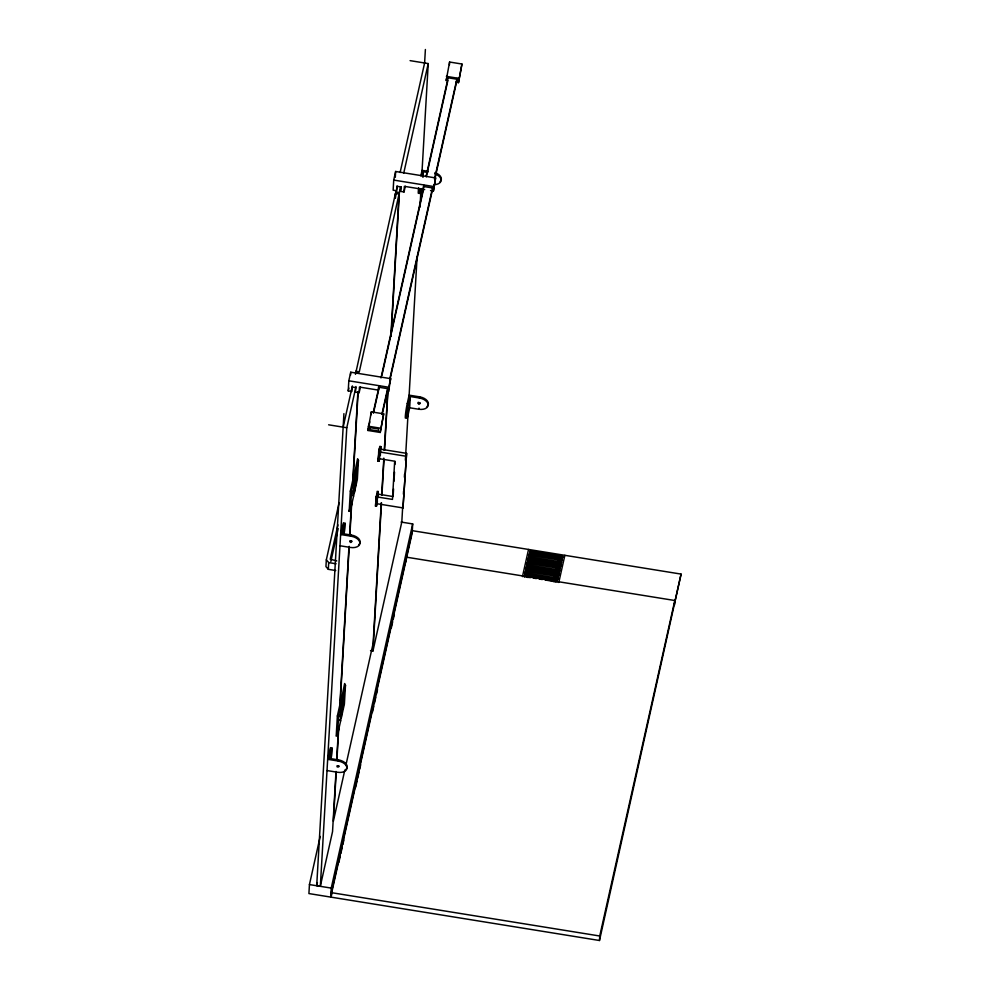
<?xml version="1.0" encoding="UTF-8"?>
<svg xmlns="http://www.w3.org/2000/svg" width="990" height="990" viewBox="0 0 990 990"><rect width="100%" height="100%" fill="white"/><g stroke="black" fill="none" stroke-linecap="round" stroke-linejoin="round"><path stroke-width="1.49" d="M339.137 502.586L326.329 559.845L325.945 566.589L328.309 569.324L335.709 570.525M320.216 836.426L309.437 884.577L308.917 893.574L330.71 897.088L412.174 532.929L412.694 523.933L401.074 522.052M328.309 569.324L328.705 562.58L326.329 559.845M336.006 771.445L332.541 831.625L320.352 886.112L316.713 885.53L343.926 413.659M360.41 386.942L359.135 392.683L355.497 392.089L355.757 387.597L352.131 387.003L351.871 391.508L348.232 390.914L348.814 380.804L350.745 372.203L390.691 378.65L388.513 391.755L388.773 387.251L348.814 380.804M320.352 886.112L346.785 427.742L356.004 386.508M350.571 375.086L350.745 372.203M355.472 374.331L395.431 193.458L399.057 194.04L390.864 336.117M337.367 715.943L336.204 736.176L337.528 734.815L340.671 720.77L341.748 701.885L340.894 700.178L337.367 715.943L338.617 715.943L341.748 701.885M349.161 511.372L350.324 491.139L353.863 475.373L354.717 477.081L353.628 495.965L350.485 510.023L349.161 511.372L350.163 506.905M337.528 734.815L338.617 715.943M350.485 510.023L351.574 491.139L354.717 477.081M336.724 759.095L338.592 726.685M339.83 705.078L348.913 547.656M349.618 535.305L351.487 502.895M352.737 481.289L357.897 391.78M336.229 771.792L333.37 821.205L344.829 769.985M336.934 759.429L338.803 727.007M340.325 700.747L349.223 546.332M349.854 535.516L351.722 503.081M353.232 476.834L358.132 391.904M340.065 716.958L343.258 706.34L343.901 695.104L342.107 703.123L340.795 704.484M340.944 701.898L344.619 683.546L345.473 685.253L344.384 704.138L341.241 718.196L339.917 719.544M352.96 493.453L353.108 490.867M353.9 477.093L357.576 458.741L358.442 460.449L357.353 479.333L354.21 493.391L352.886 494.74M359.135 392.683L359.457 387.053L378.341 390.11M330.71 897.088L331.229 888.092L412.694 523.933M341.241 718.196L341.463 714.372M342.107 703.123L345.473 685.253M354.21 493.391L356.227 481.536L356.87 470.3L355.076 478.331L353.752 479.68M355.076 478.331L358.442 460.449M331.081 897.15L331.341 892.646L412.31 530.677L681.083 574.089L599.482 940.5L331.081 897.15L332.083 892.634M342.255 702.108L342.02 706.353L343.258 706.34M355.138 478.714L354.977 481.548L356.227 481.536M340.065 714.681L340.993 715.04L342.788 707.009L343.221 699.596L341.426 707.615M353.962 490.236L355.757 482.204L356.177 474.792L354.383 482.823M367.884 430.464L371.337 411.865L383.687 413.857L380.234 432.457L367.884 430.464L369.802 421.864M371.176 414.711L371.337 411.865M378.366 389.664L378.514 387.189L387.956 388.711L384.281 450.388M430.514 190.563L433.41 191.033L435.6 177.928L395.641 171.48L393.723 180.081L393.141 190.191L396.767 190.785M377.982 496.027L378.242 491.535L377.153 491.362L375.346 506.088L376.435 506.261L377.4 501.955M379.677 458.432L379.034 461.303L377.945 461.117L379.739 446.391L380.841 446.577L380.321 455.561M375.891 500.829L376.769 493.911M378.329 458.568L378.638 453.173M380.234 432.457L383.687 413.857M376.373 500.655L376.695 495.26M379.207 451.65L379.356 448.953L406.605 453.358L402.979 507.92L377.252 503.774M376.435 506.261L378.242 491.535M379.034 461.303L379.653 447.901M395.307 177.26L395.641 171.48M379.418 458.741L380.445 449.126L380.135 454.521M395.159 198.087L395.431 193.458M395.394 198.198L397.089 186.021M396.854 189.288L397.027 186.293L400.665 186.875L400.406 191.367L404.031 191.961L405.318 186.219M381.249 502.895L373.143 643.426L345.844 765.456M381.695 495.173L383.835 458.11M370.532 650.591L372.945 650.987L381.496 502.821M381.93 495.099L383.984 459.608M384.516 450.351L387.981 390.159M391.1 336.142L399.378 192.605L400.715 186.603M389.738 382.586L389.874 380.111M404.031 191.961L404.353 186.343L424.698 189.622M393.55 488.911L393.117 496.559L378.254 494.159M393.995 481.264L394.527 472.094M394.961 464.459L395.134 461.389M425.391 49.5L424.611 62.989L400.108 172.52M402.794 504.974L401.816 521.94L372.945 650.987M403.413 494.171L403.598 491.077M404.39 477.192L404.576 474.099M405.368 460.214L405.554 457.12M405.727 454.039L408.041 413.907M408.845 400.022L417.124 256.497M419.97 207.108L421.035 188.583M421.839 174.698L428.237 63.57L410.083 60.638M402.979 507.92L406.605 453.358M409.674 407.781L410.318 396.545L419.401 398.005A9.232 5.581 12.6 0 1 428.15 405.096A9.232 5.581 12.6 0 1 418.758 409.241L409.674 407.781L408.066 414.946A9.232 0.73 -80.8 0 1 406.791 416.493A9.232 0.73 -80.8 0 1 408.721 403.71L410.318 396.545M422.953 177.358L423.287 171.74L427.816 172.47M423.275 188.942L423.411 186.467L432.853 187.989L432.717 190.464L433.36 187.593M405.764 561.602L405.888 559.35M406.123 561.652L406.383 557.16L674.796 600.509L674.537 605.014M433.41 191.033L435.6 177.928M455.746 82.195L458.494 82.64L461.946 64.028L449.596 62.036L446.144 80.635L447.096 76.341M449.435 64.882L449.596 62.036M456.736 81.217L456.86 79.2L448.136 77.789M458.494 82.64L461.946 64.028M524.514 576.675L524.576 575.549L557.259 580.833M525.715 571.292L525.777 570.166L558.471 575.45L558.397 576.576L525.492 571.428M526.63 567.171L526.705 566.045L559.387 571.329M527.521 563.236L527.583 562.11L560.266 567.381L560.204 568.507L527.299 563.36M528.437 559.115L528.499 557.989L561.194 563.261M530.034 551.17L529.959 552.296L562.654 557.58L562.716 556.454L530.034 551.17L524.255 576.984M531.779 552.593L531.84 551.467L526.074 577.281M558.719 575.14L558.793 574.014L526.098 568.743M560.835 557.283L560.897 556.157L555.13 581.971M560.526 567.072L560.587 565.958L527.905 560.674M599.482 940.5L599.742 936.008L674.796 600.509M342.008 532.236L342.033 532.843M329.138 756.471L329.163 757.301M408.325 409.179C409.031 406.308 407.756 412.347 408.449 409.476M348.232 390.914L348.876 388.055M343.146 427.148L352.366 385.927M399.057 194.04L359.283 371.819L355.657 371.238M403.747 173.101L428.237 63.57M400.406 191.367L401.358 187.073M337.924 524.861L330.227 559.239L336.761 560.909M330.846 561.503L338.196 528.611M343.765 524.663A9.232 0.73 -80.8 0 0 342.478 526.21L340.622 534.526L351.153 536.221A9.232 5.581 12.6 0 1 359.914 543.312A9.232 5.581 12.6 0 1 350.51 547.458L339.978 545.762M420.849 175.898L422.087 170.354L428.101 171.332M353.826 479.766L354.42 477.093M344.136 533.338A9.232 0.73 -80.8 0 0 345.238 523.685A9.232 0.73 -80.8 0 0 343.938 526.445L342.33 533.61L351.413 535.07A9.232 5.581 12.6 0 1 358.788 544.772M422.322 176.034L423.287 171.74M373.242 412.57L378.972 386.979M380.989 377.957L424.079 185.34M426.096 176.307L448.309 76.997M373.465 413.09L379.529 386.001M381.88 375.47L423.287 190.377M426.319 176.826L447.864 80.524M351.153 536.221L351.413 535.07M381.967 413.969L387.684 388.389M389.701 379.368L432.457 188.249M434.474 179.227L457.034 78.396M382.19 414.488L387.907 388.909M390.258 378.378L432.345 190.278M435.031 178.237L456.91 80.425M387.808 391.186L390.691 378.65M379.356 448.953L378.712 451.824L405.962 456.217M380.841 446.577L379.554 452.306L378.465 452.133M377.945 461.117L378.588 458.259M377.858 494.084L376.831 503.7L377.462 500.829M330.796 749.455A9.232 0.73 -80.8 0 0 329.522 751.002L327.665 759.318L338.196 761.025A9.232 5.581 12.6 0 1 346.946 768.116A9.232 5.581 12.6 0 1 337.541 772.262L327.009 770.567M405.863 417.545A9.232 0.73 -80.8 0 1 405.479 414.562A9.232 0.73 -80.8 0 1 407.261 403.475L409.118 395.159L419.661 396.854A9.232 5.581 12.6 0 1 427.036 406.556M331.167 758.142A9.232 0.73 -80.8 0 0 332.281 748.49A9.232 0.73 -80.8 0 0 330.969 751.237L329.373 758.414L338.444 759.875A9.232 5.581 12.6 0 1 345.832 769.577M338.196 761.025L338.444 759.875M419.401 398.005L419.661 396.854M418.758 409.241L419.005 408.103M316.713 885.53L317.382 882.585M338.815 862.55L340.164 856.523M340.832 853.516L342.181 847.502M342.862 844.495L343.864 839.978M355.645 787.322L356.994 781.308M357.662 778.301L359.011 772.274M359.679 769.267L360.694 764.75M372.475 712.095L373.824 706.08M374.492 703.073L375.841 697.059M376.509 694.052L377.524 689.535M391.322 627.858L392.659 621.831M393.339 618.824L394.342 614.307M522.46 576.613L528.536 549.45M527.93 569.794L530.17 559.758M527.893 577.566L533.659 551.764L532.632 557.184M528.14 577.257L531.345 562.926M553.311 581.675L559.09 555.873L558.063 561.293M553.893 579.93L556.776 567.023M555.699 580.227L559.548 563.025M556.949 582.256L562.716 556.454M558.781 582.479L564.857 555.316M674.66 602.761L681.083 574.089M420.255 402.967L418.238 402.299M352.007 541.183L350.126 540.874M339.05 765.988L338.085 766.173M354.049 474.519L355.299 474.507M350.324 491.139L351.574 491.139M341.092 699.311L342.33 699.311M337.912 765.975C334.571 767.46 341.971 767.312 337.157 765.678M446.391 76.366L458.741 78.359M393.723 180.081L433.67 186.528M419.574 189.907L421.035 190.142A9.232 0.73 -80.8 0 1 419.884 189.993M395.74 192.023L399.378 192.605M355.336 372.673L358.962 373.255M407.261 403.475L408.721 403.71M368.132 426.195L380.482 428.187M328.618 424.809L346.785 427.742M378.093 458.531L394.676 461.204L392.473 499.418L376.126 496.782M375.866 497.091L376.955 497.265M529.712 552.606L562.394 557.89M529.106 555.291L562.011 560.451L562.072 559.325L529.39 554.041L524.836 575.24L524.898 574.113L557.58 579.398M342.478 526.21L343.938 526.445M527.484 577.158L530.454 577.628M533.424 578.111L536.394 578.593M539.364 579.076L542.347 579.546M545.317 580.029L555.712 581.712M328.705 562.58L336.105 563.78M329.522 751.002L330.969 751.237M309.437 884.577L331.229 888.092M331.341 892.646L599.742 936.008M354.816 481.845L355.757 482.204M352.688 495.606L353.628 495.965M341.859 706.65L342.788 707.009M339.731 720.411L340.671 720.77M434.697 173.77A9.232 5.581 12.6 0 1 441.119 180.291A9.232 5.581 12.6 0 1 434.078 184.635M434.957 172.631A9.232 5.581 12.6 0 1 439.993 181.752M419.178 191.577A9.232 0.73 -80.8 0 1 418.671 187.692M369.876 427.618L369.765 429.635L378.477 431.046L378.601 429.017L369.876 427.618M525.183 572.864L525.108 573.99L557.803 579.261L557.865 578.135L525.183 572.864M526.383 567.48L526.321 568.607L559.004 573.891L559.065 572.764L526.383 567.48M526.977 564.795L526.915 565.921L559.61 571.193L559.672 570.079L526.977 564.795M528.19 559.424L528.115 560.538L560.81 565.822L560.872 564.696L528.19 559.424M528.784 556.726L528.722 557.853L561.404 563.137L561.479 562.011L528.784 556.726M343.468 532.471C343.481 534.427 344.099 528.623 343.468 532.471M330.499 757.276C330.512 759.231 331.13 753.415 330.499 757.276M418.151 403.14C418.522 406.086 421.864 402.286 418.151 403.14M349.903 541.357C350.274 544.29 353.616 540.503 349.903 541.357"/></g></svg>
